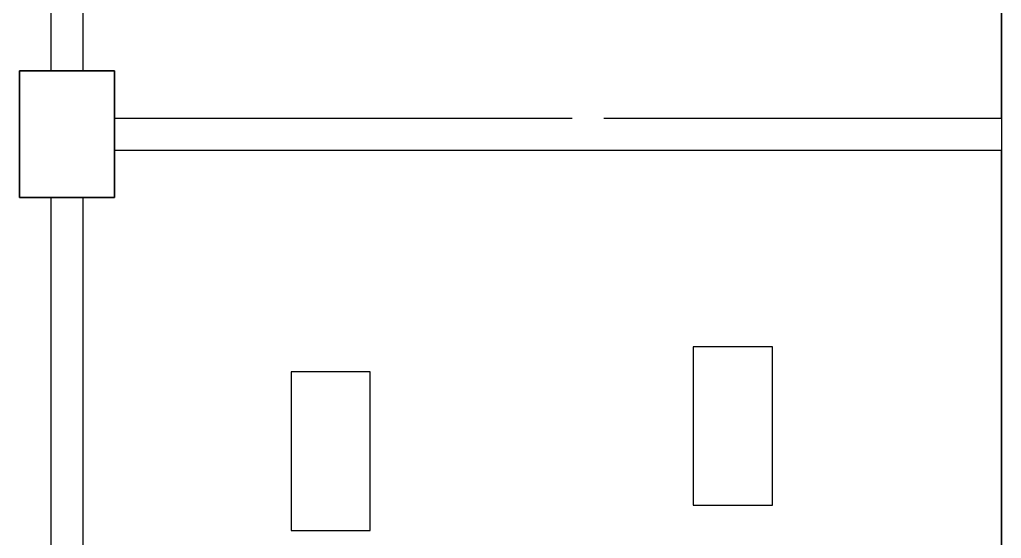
# Model space of a CAD drawing. Extents: x -19 to 297, y 0 to 420.
# Drawn here: x 52.67 to 68.17, y 227.89 to 236.08 of the extents above; entities that cross this region are included whole.
import ezdxf

# ---------------------------------------------------------------- set-up
doc = ezdxf.new("R2010")
doc.units = 0
doc.header["$MEASUREMENT"] = 0
doc.linetypes.add('K5LT_BASIC', pattern=[0])
doc.layers.add('Системный слой', color=7, linetype='Continuous')

# ---------------------------------------------------------------- blocks, each defined once
blk = doc.blocks.new('*U')
at = {"layer": 'Системный слой', "color": 5, "linetype": 'K5LT_BASIC'}
for p, q in [((54.167, 235.269), (52.667, 235.269)), ((52.667, 235.269), (52.667, 233.269)), ((54.167, 233.269), (54.167, 235.269)), ((52.667, 233.269), (54.167, 233.269)), ((64.552, 230.915), (63.302, 230.915)), ((63.302, 230.915), (63.302, 228.415)), ((64.552, 228.415), (64.552, 230.915)), ((58.202, 230.518), (56.952, 230.518)), ((56.952, 230.518), (56.952, 228.018)), ((58.202, 228.018), (58.202, 230.518)), ((63.302, 228.415), (64.552, 228.415)), ((56.952, 228.018), (58.202, 228.018))]:
    blk.add_line(p, q, dxfattribs=at)

msp = doc.modelspace()

# ---------------------------------------------------------------- linework, layer by layer
at = {"layer": 'Системный слой', "color": 5, "linetype": 'K5LT_BASIC'}
for p, q in [((68.166, 234.519), (68.166, 264.019)), ((68.166, 249.019), (68.166, 227.019)), ((53.167, 235.269), (53.167, 240.769)), ((53.667, 240.769), (53.667, 235.269)), ((52.667, 235.269), (54.167, 235.269)), ((52.667, 235.269), (52.667, 233.269)), ((52.667, 233.269), (52.667, 235.269)), ((52.667, 235.269), (54.167, 235.269)), ((52.667, 235.269), (54.167, 235.269)), ((52.667, 235.269), (52.667, 233.269)), ((52.667, 233.269), (52.667, 235.269)), ((52.667, 235.269), (54.167, 235.269)), ((54.167, 235.269), (53.167, 235.269)), ((54.167, 235.269), (53.167, 235.269)), ((54.166, 234.769), (54.167, 235.269)), ((54.167, 235.269), (54.167, 233.269)), ((54.167, 233.269), (54.167, 235.269)), ((54.167, 235.269), (54.167, 233.269)), ((54.167, 233.269), (54.167, 235.269)), ((54.167, 233.269), (54.167, 235.269)), ((54.167, 234.519), (54.167, 233.769)), ((54.167, 234.519), (54.167, 233.769)), ((61.389, 234.519), (54.167, 234.519)), ((68.166, 234.519), (61.889, 234.519)), ((54.166, 234.019), (68.166, 234.019)), ((68.166, 204.519), (68.166, 234.019)), ((54.167, 233.269), (52.667, 233.269)), ((52.667, 233.269), (54.167, 233.269)), ((54.167, 233.269), (52.667, 233.269)), ((52.667, 233.269), (54.167, 233.269)), ((53.167, 227.769), (53.167, 233.269)), ((53.667, 233.269), (53.667, 227.769))]:
    msp.add_line(p, q, dxfattribs=at)

# ---------------------------------------------------------------- block references
at = {"layer": 'Системный слой'}
msp.add_blockref('*U', (0, 0), dxfattribs=at)
msp.add_blockref('*U', (0, 0), dxfattribs=at)
msp.add_blockref('*U', (0, 0), dxfattribs=at)
msp.add_blockref('*U', (0, 0), dxfattribs=at)
msp.add_blockref('*U', (0, 0), dxfattribs=at)
msp.add_blockref('*U', (0, 0), dxfattribs=at)
msp.add_blockref('*U', (0, 0), dxfattribs=at)
msp.add_blockref('*U', (0, 0), dxfattribs=at)
msp.add_blockref('*U', (0, 0), dxfattribs=at)
msp.add_blockref('*U', (0, 0), dxfattribs=at)
msp.add_blockref('*U', (0, 0), dxfattribs=at)
msp.add_blockref('*U', (0, 0), dxfattribs=at)
msp.add_blockref('*U', (0, 0), dxfattribs=at)
msp.add_blockref('*U', (0, 0), dxfattribs=at)
msp.add_blockref('*U', (0, 0), dxfattribs=at)
msp.add_blockref('*U', (0, 0), dxfattribs=at)
msp.add_blockref('*U', (0, 0), dxfattribs=at)
msp.add_blockref('*U', (0, 0), dxfattribs=at)
msp.add_blockref('*U', (0, 0), dxfattribs=at)
msp.add_blockref('*U', (0, 0), dxfattribs=at)
msp.add_blockref('*U', (0, 0), dxfattribs=at)
msp.add_blockref('*U', (0, 0), dxfattribs=at)
msp.add_blockref('*U', (0, 0), dxfattribs=at)
msp.add_blockref('*U', (0, 0), dxfattribs=at)
msp.add_blockref('*U', (0, 0), dxfattribs=at)
msp.add_blockref('*U', (0, 0), dxfattribs=at)
msp.add_blockref('*U', (0, 0), dxfattribs=at)
msp.add_blockref('*U', (0, 0), dxfattribs=at)
msp.add_blockref('*U', (0, 0), dxfattribs=at)
msp.add_blockref('*U', (0, 0), dxfattribs=at)
msp.add_blockref('*U', (0, 0), dxfattribs=at)
msp.add_blockref('*U', (0, 0), dxfattribs=at)
msp.add_blockref('*U', (0, 0), dxfattribs=at)
msp.add_blockref('*U', (0, 0), dxfattribs=at)
msp.add_blockref('*U', (0, 0), dxfattribs=at)
msp.add_blockref('*U', (0, 0), dxfattribs=at)
msp.add_blockref('*U', (0, 0), dxfattribs=at)
msp.add_blockref('*U', (0, 0), dxfattribs=at)
msp.add_blockref('*U', (0, 0), dxfattribs=at)
msp.add_blockref('*U', (0, 0), dxfattribs=at)
msp.add_blockref('*U', (0, 0), dxfattribs=at)
msp.add_blockref('*U', (0, 0), dxfattribs=at)
msp.add_blockref('*U', (0, 0), dxfattribs=at)
msp.add_blockref('*U', (0, 0), dxfattribs=at)
msp.add_blockref('*U', (0, 0), dxfattribs=at)
msp.add_blockref('*U', (0, 0), dxfattribs=at)
msp.add_blockref('*U', (0, 0), dxfattribs=at)
msp.add_blockref('*U', (0, 0), dxfattribs=at)
msp.add_blockref('*U', (0, 0), dxfattribs=at)
msp.add_blockref('*U', (0, 0), dxfattribs=at)
msp.add_blockref('*U', (0, 0), dxfattribs=at)
msp.add_blockref('*U', (0, 0), dxfattribs=at)
msp.add_blockref('*U', (0, 0), dxfattribs=at)
msp.add_blockref('*U', (0, 0), dxfattribs=at)
msp.add_blockref('*U', (0, 0), dxfattribs=at)
msp.add_blockref('*U', (0, 0), dxfattribs=at)
msp.add_blockref('*U', (0, 0), dxfattribs=at)
msp.add_blockref('*U', (0, 0), dxfattribs=at)
msp.add_blockref('*U', (0, 0), dxfattribs=at)
msp.add_blockref('*U', (0, 0), dxfattribs=at)
msp.add_blockref('*U', (0, 0), dxfattribs=at)
msp.add_blockref('*U', (0, 0), dxfattribs=at)
msp.add_blockref('*U', (0, 0), dxfattribs=at)
msp.add_blockref('*U', (0, 0), dxfattribs=at)
msp.add_blockref('*U', (0, 0), dxfattribs=at)
msp.add_blockref('*U', (0, 0), dxfattribs=at)
msp.add_blockref('*U', (0, 0), dxfattribs=at)
msp.add_blockref('*U', (0, 0), dxfattribs=at)
msp.add_blockref('*U', (0, 0), dxfattribs=at)
msp.add_blockref('*U', (0, 0), dxfattribs=at)
msp.add_blockref('*U', (0, 0), dxfattribs=at)
msp.add_blockref('*U', (0, 0), dxfattribs=at)
msp.add_blockref('*U', (0, 0), dxfattribs=at)
msp.add_blockref('*U', (0, 0), dxfattribs=at)
msp.add_blockref('*U', (0, 0), dxfattribs=at)
msp.add_blockref('*U', (0, 0), dxfattribs=at)
msp.add_blockref('*U', (0, 0), dxfattribs=at)
msp.add_blockref('*U', (0, 0), dxfattribs=at)
msp.add_blockref('*U', (0, 0), dxfattribs=at)
msp.add_blockref('*U', (0, 0), dxfattribs=at)
msp.add_blockref('*U', (0, 0), dxfattribs=at)
msp.add_blockref('*U', (0, 0), dxfattribs=at)
msp.add_blockref('*U', (0, 0), dxfattribs=at)
msp.add_blockref('*U', (0, 0), dxfattribs=at)
msp.add_blockref('*U', (0, 0), dxfattribs=at)
msp.add_blockref('*U', (0, 0), dxfattribs=at)
msp.add_blockref('*U', (0, 0), dxfattribs=at)
msp.add_blockref('*U', (0, 0), dxfattribs=at)
msp.add_blockref('*U', (0, 0), dxfattribs=at)
msp.add_blockref('*U', (0, 0), dxfattribs=at)
msp.add_blockref('*U', (0, 0), dxfattribs=at)
msp.add_blockref('*U', (0, 0), dxfattribs=at)
msp.add_blockref('*U', (0, 0), dxfattribs=at)
msp.add_blockref('*U', (0, 0), dxfattribs=at)
msp.add_blockref('*U', (0, 0), dxfattribs=at)
msp.add_blockref('*U', (0, 0), dxfattribs=at)
msp.add_blockref('*U', (0, 0), dxfattribs=at)
msp.add_blockref('*U', (0, 0), dxfattribs=at)
msp.add_blockref('*U', (0, 0), dxfattribs=at)
msp.add_blockref('*U', (0, 0), dxfattribs=at)
msp.add_blockref('*U', (0, 0), dxfattribs=at)
msp.add_blockref('*U', (0, 0), dxfattribs=at)
msp.add_blockref('*U', (0, 0), dxfattribs=at)
msp.add_blockref('*U', (0, 0), dxfattribs=at)
msp.add_blockref('*U', (0, 0), dxfattribs=at)
msp.add_blockref('*U', (0, 0), dxfattribs=at)
msp.add_blockref('*U', (0, 0), dxfattribs=at)
msp.add_blockref('*U', (0, 0), dxfattribs=at)
msp.add_blockref('*U', (0, 0), dxfattribs=at)
msp.add_blockref('*U', (0, 0), dxfattribs=at)
msp.add_blockref('*U', (0, 0), dxfattribs=at)
msp.add_blockref('*U', (0, 0), dxfattribs=at)
msp.add_blockref('*U', (0, 0), dxfattribs=at)
msp.add_blockref('*U', (0, 0), dxfattribs=at)
msp.add_blockref('*U', (0, 0), dxfattribs=at)
msp.add_blockref('*U', (0, 0), dxfattribs=at)
msp.add_blockref('*U', (0, 0), dxfattribs=at)
msp.add_blockref('*U', (0, 0), dxfattribs=at)
msp.add_blockref('*U', (0, 0), dxfattribs=at)
msp.add_blockref('*U', (0, 0), dxfattribs=at)
msp.add_blockref('*U', (0, 0), dxfattribs=at)
msp.add_blockref('*U', (0, 0), dxfattribs=at)
msp.add_blockref('*U', (0, 0), dxfattribs=at)
msp.add_blockref('*U', (0, 0), dxfattribs=at)
msp.add_blockref('*U', (0, 0), dxfattribs=at)
msp.add_blockref('*U', (0, 0), dxfattribs=at)
msp.add_blockref('*U', (0, 0), dxfattribs=at)
msp.add_blockref('*U', (0, 0), dxfattribs=at)
msp.add_blockref('*U', (0, 0), dxfattribs=at)
msp.add_blockref('*U', (0, 0), dxfattribs=at)
msp.add_blockref('*U', (0, 0), dxfattribs=at)
msp.add_blockref('*U', (0, 0), dxfattribs=at)
msp.add_blockref('*U', (0, 0), dxfattribs=at)
msp.add_blockref('*U', (0, 0), dxfattribs=at)
msp.add_blockref('*U', (0, 0), dxfattribs=at)
msp.add_blockref('*U', (0, 0), dxfattribs=at)
msp.add_blockref('*U', (0, 0), dxfattribs=at)
msp.add_blockref('*U', (0, 0), dxfattribs=at)
msp.add_blockref('*U', (0, 0), dxfattribs=at)
msp.add_blockref('*U', (0, 0), dxfattribs=at)
msp.add_blockref('*U', (0, 0), dxfattribs=at)
msp.add_blockref('*U', (0, 0), dxfattribs=at)
msp.add_blockref('*U', (0, 0), dxfattribs=at)
msp.add_blockref('*U', (0, 0), dxfattribs=at)
msp.add_blockref('*U', (0, 0), dxfattribs=at)
msp.add_blockref('*U', (0, 0), dxfattribs=at)
msp.add_blockref('*U', (0, 0), dxfattribs=at)
msp.add_blockref('*U', (0, 0), dxfattribs=at)
msp.add_blockref('*U', (0, 0), dxfattribs=at)
msp.add_blockref('*U', (0, 0), dxfattribs=at)
msp.add_blockref('*U', (0, 0), dxfattribs=at)
msp.add_blockref('*U', (0, 0), dxfattribs=at)
msp.add_blockref('*U', (0, 0), dxfattribs=at)
msp.add_blockref('*U', (0, 0), dxfattribs=at)
msp.add_blockref('*U', (0, 0), dxfattribs=at)
msp.add_blockref('*U', (0, 0), dxfattribs=at)
msp.add_blockref('*U', (0, 0), dxfattribs=at)
msp.add_blockref('*U', (0, 0), dxfattribs=at)
msp.add_blockref('*U', (0, 0), dxfattribs=at)
msp.add_blockref('*U', (0, 0), dxfattribs=at)
msp.add_blockref('*U', (0, 0), dxfattribs=at)
msp.add_blockref('*U', (0, 0), dxfattribs=at)
msp.add_blockref('*U', (0, 0), dxfattribs=at)
msp.add_blockref('*U', (0, 0), dxfattribs=at)
msp.add_blockref('*U', (0, 0), dxfattribs=at)
msp.add_blockref('*U', (0, 0), dxfattribs=at)
msp.add_blockref('*U', (0, 0), dxfattribs=at)
msp.add_blockref('*U', (0, 0), dxfattribs=at)
msp.add_blockref('*U', (0, 0), dxfattribs=at)
msp.add_blockref('*U', (0, 0), dxfattribs=at)
msp.add_blockref('*U', (0, 0), dxfattribs=at)
msp.add_blockref('*U', (0, 0), dxfattribs=at)
msp.add_blockref('*U', (0, 0), dxfattribs=at)
msp.add_blockref('*U', (0, 0), dxfattribs=at)
msp.add_blockref('*U', (0, 0), dxfattribs=at)
msp.add_blockref('*U', (0, 0), dxfattribs=at)
msp.add_blockref('*U', (0, 0), dxfattribs=at)
msp.add_blockref('*U', (0, 0), dxfattribs=at)
msp.add_blockref('*U', (0, 0), dxfattribs=at)
msp.add_blockref('*U', (0, 0), dxfattribs=at)
msp.add_blockref('*U', (0, 0), dxfattribs=at)
msp.add_blockref('*U', (0, 0), dxfattribs=at)
msp.add_blockref('*U', (0, 0), dxfattribs=at)
msp.add_blockref('*U', (0, 0), dxfattribs=at)
msp.add_blockref('*U', (0, 0), dxfattribs=at)
msp.add_blockref('*U', (0, 0), dxfattribs=at)
msp.add_blockref('*U', (0, 0), dxfattribs=at)
msp.add_blockref('*U', (0, 0), dxfattribs=at)
msp.add_blockref('*U', (0, 0), dxfattribs=at)
msp.add_blockref('*U', (0, 0), dxfattribs=at)
msp.add_blockref('*U', (0, 0), dxfattribs=at)
msp.add_blockref('*U', (0, 0), dxfattribs=at)
msp.add_blockref('*U', (0, 0), dxfattribs=at)
msp.add_blockref('*U', (0, 0), dxfattribs=at)
msp.add_blockref('*U', (0, 0), dxfattribs=at)
msp.add_blockref('*U', (0, 0), dxfattribs=at)
msp.add_blockref('*U', (0, 0), dxfattribs=at)
msp.add_blockref('*U', (0, 0), dxfattribs=at)
msp.add_blockref('*U', (0, 0), dxfattribs=at)
msp.add_blockref('*U', (0, 0), dxfattribs=at)
msp.add_blockref('*U', (0, 0), dxfattribs=at)
msp.add_blockref('*U', (0, 0), dxfattribs=at)
msp.add_blockref('*U', (0, 0), dxfattribs=at)
msp.add_blockref('*U', (0, 0), dxfattribs=at)
msp.add_blockref('*U', (0, 0), dxfattribs=at)
msp.add_blockref('*U', (0, 0), dxfattribs=at)
msp.add_blockref('*U', (0, 0), dxfattribs=at)
msp.add_blockref('*U', (0, 0), dxfattribs=at)
msp.add_blockref('*U', (0, 0), dxfattribs=at)
msp.add_blockref('*U', (0, 0), dxfattribs=at)
msp.add_blockref('*U', (0, 0), dxfattribs=at)
msp.add_blockref('*U', (0, 0), dxfattribs=at)
msp.add_blockref('*U', (0, 0), dxfattribs=at)
msp.add_blockref('*U', (0, 0), dxfattribs=at)
msp.add_blockref('*U', (0, 0), dxfattribs=at)
msp.add_blockref('*U', (0, 0), dxfattribs=at)
msp.add_blockref('*U', (0, 0), dxfattribs=at)
msp.add_blockref('*U', (0, 0), dxfattribs=at)
msp.add_blockref('*U', (0, 0), dxfattribs=at)
msp.add_blockref('*U', (0, 0), dxfattribs=at)
msp.add_blockref('*U', (0, 0), dxfattribs=at)
msp.add_blockref('*U', (0, 0), dxfattribs=at)
msp.add_blockref('*U', (0, 0), dxfattribs=at)
msp.add_blockref('*U', (0, 0), dxfattribs=at)
msp.add_blockref('*U', (0, 0), dxfattribs=at)
msp.add_blockref('*U', (0, 0), dxfattribs=at)
msp.add_blockref('*U', (0, 0), dxfattribs=at)
msp.add_blockref('*U', (0, 0), dxfattribs=at)
msp.add_blockref('*U', (0, 0), dxfattribs=at)
msp.add_blockref('*U', (0, 0), dxfattribs=at)
msp.add_blockref('*U', (0, 0), dxfattribs=at)
msp.add_blockref('*U', (0, 0), dxfattribs=at)
msp.add_blockref('*U', (0, 0), dxfattribs=at)
msp.add_blockref('*U', (0, 0), dxfattribs=at)
msp.add_blockref('*U', (0, 0), dxfattribs=at)
msp.add_blockref('*U', (0, 0), dxfattribs=at)
msp.add_blockref('*U', (0, 0), dxfattribs=at)
msp.add_blockref('*U', (0, 0), dxfattribs=at)
msp.add_blockref('*U', (0, 0), dxfattribs=at)
msp.add_blockref('*U', (0, 0), dxfattribs=at)
msp.add_blockref('*U', (0, 0), dxfattribs=at)
msp.add_blockref('*U', (0, 0), dxfattribs=at)
msp.add_blockref('*U', (0, 0), dxfattribs=at)
msp.add_blockref('*U', (0, 0), dxfattribs=at)
msp.add_blockref('*U', (0, 0), dxfattribs=at)
msp.add_blockref('*U', (0, 0), dxfattribs=at)
msp.add_blockref('*U', (0, 0), dxfattribs=at)
msp.add_blockref('*U', (0, 0), dxfattribs=at)
msp.add_blockref('*U', (0, 0), dxfattribs=at)
msp.add_blockref('*U', (0, 0), dxfattribs=at)
msp.add_blockref('*U', (0, 0), dxfattribs=at)
msp.add_blockref('*U', (0, 0), dxfattribs=at)
msp.add_blockref('*U', (0, 0), dxfattribs=at)
msp.add_blockref('*U', (0, 0), dxfattribs=at)
msp.add_blockref('*U', (0, 0), dxfattribs=at)
msp.add_blockref('*U', (0, 0), dxfattribs=at)
msp.add_blockref('*U', (0, 0), dxfattribs=at)
msp.add_blockref('*U', (0, 0), dxfattribs=at)
msp.add_blockref('*U', (0, 0), dxfattribs=at)
msp.add_blockref('*U', (0, 0), dxfattribs=at)
msp.add_blockref('*U', (0, 0), dxfattribs=at)
msp.add_blockref('*U', (0, 0), dxfattribs=at)
msp.add_blockref('*U', (0, 0), dxfattribs=at)
msp.add_blockref('*U', (0, 0), dxfattribs=at)
msp.add_blockref('*U', (0, 0), dxfattribs=at)
msp.add_blockref('*U', (0, 0), dxfattribs=at)
msp.add_blockref('*U', (0, 0), dxfattribs=at)
msp.add_blockref('*U', (0, 0), dxfattribs=at)
msp.add_blockref('*U', (0, 0), dxfattribs=at)
msp.add_blockref('*U', (0, 0), dxfattribs=at)
msp.add_blockref('*U', (0, 0), dxfattribs=at)
msp.add_blockref('*U', (0, 0), dxfattribs=at)
msp.add_blockref('*U', (0, 0), dxfattribs=at)
msp.add_blockref('*U', (0, 0), dxfattribs=at)
msp.add_blockref('*U', (0, 0), dxfattribs=at)
msp.add_blockref('*U', (0, 0), dxfattribs=at)
msp.add_blockref('*U', (0, 0), dxfattribs=at)
msp.add_blockref('*U', (0, 0), dxfattribs=at)
msp.add_blockref('*U', (0, 0), dxfattribs=at)
msp.add_blockref('*U', (0, 0), dxfattribs=at)
msp.add_blockref('*U', (0, 0), dxfattribs=at)
msp.add_blockref('*U', (0, 0), dxfattribs=at)
msp.add_blockref('*U', (0, 0), dxfattribs=at)
msp.add_blockref('*U', (0, 0), dxfattribs=at)
msp.add_blockref('*U', (0, 0), dxfattribs=at)
msp.add_blockref('*U', (0, 0), dxfattribs=at)
msp.add_blockref('*U', (0, 0), dxfattribs=at)
msp.add_blockref('*U', (0, 0), dxfattribs=at)
msp.add_blockref('*U', (0, 0), dxfattribs=at)
msp.add_blockref('*U', (0, 0), dxfattribs=at)
msp.add_blockref('*U', (0, 0), dxfattribs=at)
msp.add_blockref('*U', (0, 0), dxfattribs=at)
msp.add_blockref('*U', (0, 0), dxfattribs=at)
msp.add_blockref('*U', (0, 0), dxfattribs=at)
msp.add_blockref('*U', (0, 0), dxfattribs=at)
msp.add_blockref('*U', (0, 0), dxfattribs=at)
msp.add_blockref('*U', (0, 0), dxfattribs=at)
msp.add_blockref('*U', (0, 0), dxfattribs=at)
msp.add_blockref('*U', (0, 0), dxfattribs=at)
msp.add_blockref('*U', (0, 0), dxfattribs=at)
msp.add_blockref('*U', (0, 0), dxfattribs=at)
msp.add_blockref('*U', (0, 0), dxfattribs=at)
msp.add_blockref('*U', (0, 0), dxfattribs=at)
msp.add_blockref('*U', (0, 0), dxfattribs=at)
msp.add_blockref('*U', (0, 0), dxfattribs=at)
msp.add_blockref('*U', (0, 0), dxfattribs=at)
msp.add_blockref('*U', (0, 0), dxfattribs=at)
msp.add_blockref('*U', (0, 0), dxfattribs=at)
msp.add_blockref('*U', (0, 0), dxfattribs=at)
msp.add_blockref('*U', (0, 0), dxfattribs=at)
msp.add_blockref('*U', (0, 0), dxfattribs=at)
msp.add_blockref('*U', (0, 0), dxfattribs=at)
msp.add_blockref('*U', (0, 0), dxfattribs=at)
msp.add_blockref('*U', (0, 0), dxfattribs=at)
msp.add_blockref('*U', (0, 0), dxfattribs=at)
msp.add_blockref('*U', (0, 0), dxfattribs=at)
msp.add_blockref('*U', (0, 0), dxfattribs=at)
msp.add_blockref('*U', (0, 0), dxfattribs=at)
msp.add_blockref('*U', (0, 0), dxfattribs=at)
msp.add_blockref('*U', (0, 0), dxfattribs=at)
msp.add_blockref('*U', (0, 0), dxfattribs=at)
msp.add_blockref('*U', (0, 0), dxfattribs=at)
msp.add_blockref('*U', (0, 0), dxfattribs=at)
msp.add_blockref('*U', (0, 0), dxfattribs=at)
msp.add_blockref('*U', (0, 0), dxfattribs=at)
msp.add_blockref('*U', (0, 0), dxfattribs=at)
msp.add_blockref('*U', (0, 0), dxfattribs=at)
msp.add_blockref('*U', (0, 0), dxfattribs=at)
msp.add_blockref('*U', (0, 0), dxfattribs=at)
msp.add_blockref('*U', (0, 0), dxfattribs=at)
msp.add_blockref('*U', (0, 0), dxfattribs=at)
msp.add_blockref('*U', (0, 0), dxfattribs=at)
msp.add_blockref('*U', (0, 0), dxfattribs=at)
msp.add_blockref('*U', (0, 0), dxfattribs=at)
msp.add_blockref('*U', (0, 0), dxfattribs=at)
msp.add_blockref('*U', (0, 0), dxfattribs=at)
msp.add_blockref('*U', (0, 0), dxfattribs=at)
msp.add_blockref('*U', (0, 0), dxfattribs=at)
msp.add_blockref('*U', (0, 0), dxfattribs=at)
msp.add_blockref('*U', (0, 0), dxfattribs=at)
msp.add_blockref('*U', (0, 0), dxfattribs=at)
msp.add_blockref('*U', (0, 0), dxfattribs=at)
msp.add_blockref('*U', (0, 0), dxfattribs=at)
msp.add_blockref('*U', (0, 0), dxfattribs=at)
msp.add_blockref('*U', (0, 0), dxfattribs=at)
msp.add_blockref('*U', (0, 0), dxfattribs=at)
msp.add_blockref('*U', (0, 0), dxfattribs=at)
msp.add_blockref('*U', (0, 0), dxfattribs=at)
msp.add_blockref('*U', (0, 0), dxfattribs=at)
msp.add_blockref('*U', (0, 0), dxfattribs=at)
msp.add_blockref('*U', (0, 0), dxfattribs=at)
msp.add_blockref('*U', (0, 0), dxfattribs=at)
msp.add_blockref('*U', (0, 0), dxfattribs=at)
msp.add_blockref('*U', (0, 0), dxfattribs=at)
msp.add_blockref('*U', (0, 0), dxfattribs=at)
msp.add_blockref('*U', (0, 0), dxfattribs=at)
msp.add_blockref('*U', (0, 0), dxfattribs=at)
msp.add_blockref('*U', (0, 0), dxfattribs=at)
msp.add_blockref('*U', (0, 0), dxfattribs=at)
msp.add_blockref('*U', (0, 0), dxfattribs=at)
msp.add_blockref('*U', (0, 0), dxfattribs=at)
msp.add_blockref('*U', (0, 0), dxfattribs=at)
msp.add_blockref('*U', (0, 0), dxfattribs=at)
msp.add_blockref('*U', (0, 0), dxfattribs=at)
msp.add_blockref('*U', (0, 0), dxfattribs=at)
msp.add_blockref('*U', (0, 0), dxfattribs=at)
msp.add_blockref('*U', (0, 0), dxfattribs=at)
msp.add_blockref('*U', (0, 0), dxfattribs=at)
msp.add_blockref('*U', (0, 0), dxfattribs=at)
msp.add_blockref('*U', (0, 0), dxfattribs=at)
msp.add_blockref('*U', (0, 0), dxfattribs=at)
msp.add_blockref('*U', (0, 0), dxfattribs=at)
msp.add_blockref('*U', (0, 0), dxfattribs=at)
msp.add_blockref('*U', (0, 0), dxfattribs=at)
msp.add_blockref('*U', (0, 0), dxfattribs=at)
msp.add_blockref('*U', (0, 0), dxfattribs=at)
msp.add_blockref('*U', (0, 0), dxfattribs=at)
msp.add_blockref('*U', (0, 0), dxfattribs=at)
msp.add_blockref('*U', (0, 0), dxfattribs=at)
msp.add_blockref('*U', (0, 0), dxfattribs=at)
msp.add_blockref('*U', (0, 0), dxfattribs=at)
msp.add_blockref('*U', (0, 0), dxfattribs=at)
msp.add_blockref('*U', (0, 0), dxfattribs=at)
msp.add_blockref('*U', (0, 0), dxfattribs=at)
msp.add_blockref('*U', (0, 0), dxfattribs=at)
msp.add_blockref('*U', (0, 0), dxfattribs=at)
msp.add_blockref('*U', (0, 0), dxfattribs=at)
msp.add_blockref('*U', (0, 0), dxfattribs=at)
msp.add_blockref('*U', (0, 0), dxfattribs=at)
msp.add_blockref('*U', (0, 0), dxfattribs=at)
msp.add_blockref('*U', (0, 0), dxfattribs=at)
msp.add_blockref('*U', (0, 0), dxfattribs=at)
msp.add_blockref('*U', (0, 0), dxfattribs=at)
msp.add_blockref('*U', (0, 0), dxfattribs=at)
msp.add_blockref('*U', (0, 0), dxfattribs=at)
msp.add_blockref('*U', (0, 0), dxfattribs=at)
msp.add_blockref('*U', (0, 0), dxfattribs=at)
msp.add_blockref('*U', (0, 0), dxfattribs=at)
msp.add_blockref('*U', (0, 0), dxfattribs=at)
msp.add_blockref('*U', (0, 0), dxfattribs=at)
msp.add_blockref('*U', (0, 0), dxfattribs=at)
msp.add_blockref('*U', (0, 0), dxfattribs=at)
msp.add_blockref('*U', (0, 0), dxfattribs=at)
msp.add_blockref('*U', (0, 0), dxfattribs=at)
msp.add_blockref('*U', (0, 0), dxfattribs=at)
msp.add_blockref('*U', (0, 0), dxfattribs=at)
msp.add_blockref('*U', (0, 0), dxfattribs=at)
msp.add_blockref('*U', (0, 0), dxfattribs=at)
msp.add_blockref('*U', (0, 0), dxfattribs=at)
msp.add_blockref('*U', (0, 0), dxfattribs=at)
msp.add_blockref('*U', (0, 0), dxfattribs=at)
msp.add_blockref('*U', (0, 0), dxfattribs=at)
msp.add_blockref('*U', (0, 0), dxfattribs=at)
msp.add_blockref('*U', (0, 0), dxfattribs=at)
msp.add_blockref('*U', (0, 0), dxfattribs=at)
msp.add_blockref('*U', (0, 0), dxfattribs=at)
msp.add_blockref('*U', (0, 0), dxfattribs=at)
msp.add_blockref('*U', (0, 0), dxfattribs=at)
msp.add_blockref('*U', (0, 0), dxfattribs=at)
msp.add_blockref('*U', (0, 0), dxfattribs=at)
msp.add_blockref('*U', (0, 0), dxfattribs=at)
msp.add_blockref('*U', (0, 0), dxfattribs=at)
msp.add_blockref('*U', (0, 0), dxfattribs=at)
msp.add_blockref('*U', (0, 0), dxfattribs=at)
msp.add_blockref('*U', (0, 0), dxfattribs=at)
msp.add_blockref('*U', (0, 0), dxfattribs=at)
msp.add_blockref('*U', (0, 0), dxfattribs=at)
msp.add_blockref('*U', (0, 0), dxfattribs=at)
msp.add_blockref('*U', (0, 0), dxfattribs=at)
msp.add_blockref('*U', (0, 0), dxfattribs=at)
msp.add_blockref('*U', (0, 0), dxfattribs=at)
msp.add_blockref('*U', (0, 0), dxfattribs=at)
msp.add_blockref('*U', (0, 0), dxfattribs=at)
msp.add_blockref('*U', (0, 0), dxfattribs=at)
msp.add_blockref('*U', (0, 0), dxfattribs=at)
msp.add_blockref('*U', (0, 0), dxfattribs=at)
msp.add_blockref('*U', (0, 0), dxfattribs=at)
msp.add_blockref('*U', (0, 0), dxfattribs=at)
msp.add_blockref('*U', (0, 0), dxfattribs=at)
msp.add_blockref('*U', (0, 0), dxfattribs=at)
msp.add_blockref('*U', (0, 0), dxfattribs=at)
msp.add_blockref('*U', (0, 0), dxfattribs=at)
msp.add_blockref('*U', (0, 0), dxfattribs=at)
msp.add_blockref('*U', (0, 0), dxfattribs=at)
msp.add_blockref('*U', (0, 0), dxfattribs=at)
msp.add_blockref('*U', (0, 0), dxfattribs=at)
msp.add_blockref('*U', (0, 0), dxfattribs=at)
msp.add_blockref('*U', (0, 0), dxfattribs=at)
msp.add_blockref('*U', (0, 0), dxfattribs=at)
msp.add_blockref('*U', (0, 0), dxfattribs=at)

doc.saveas('drawing.dxf')
